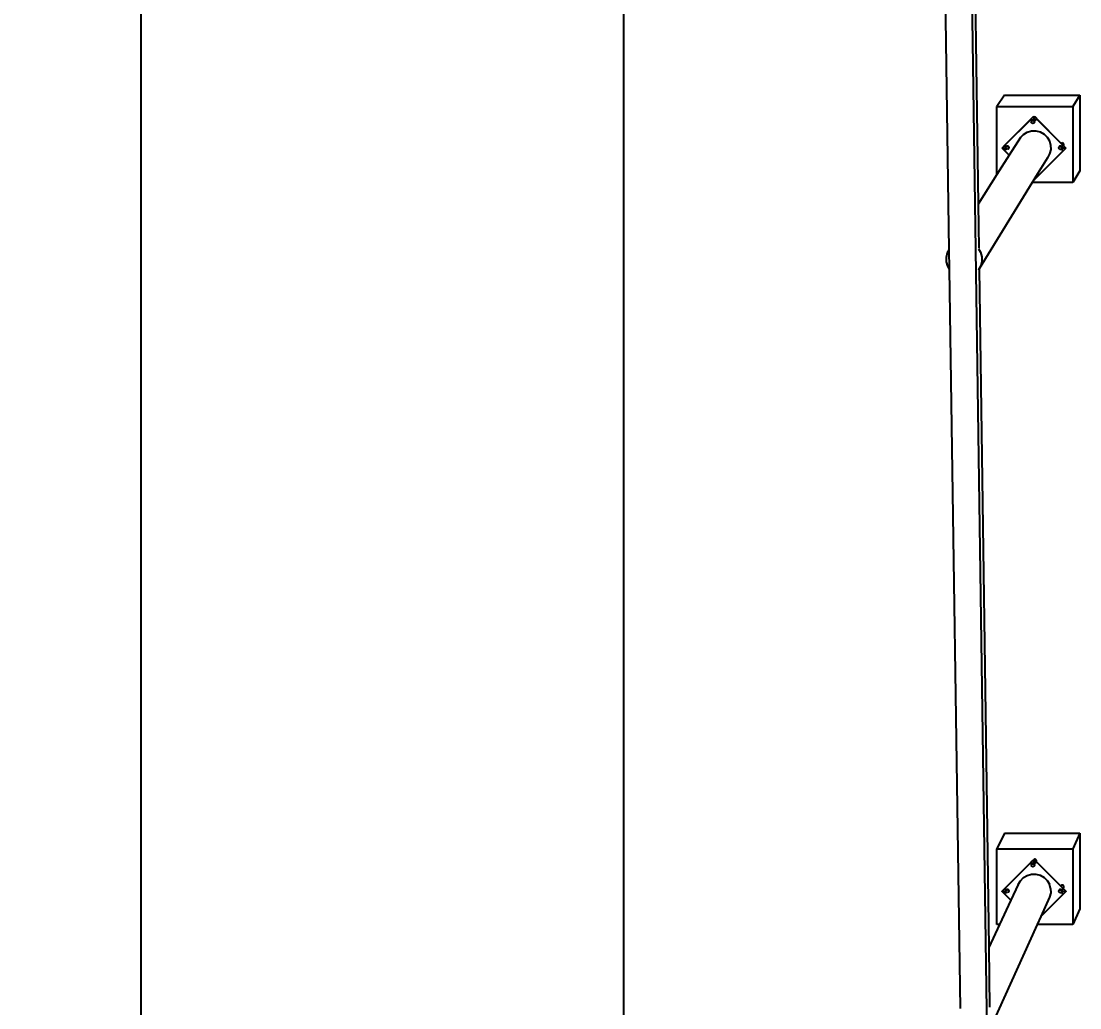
# Model space of a CAD drawing. Header units: inches. Extents: x -614 to 848, y -1045 to 1103.
# Drawn here: x -614 to -333, y -780.3 to -518.5 of the extents above; entities that cross this region are included whole.
import ezdxf

# ---------------------------------------------------------------- set-up
doc = ezdxf.new("R2010")
doc.units = ezdxf.units.IN
doc.header["$MEASUREMENT"] = 0
doc.dimstyles.get("Standard").update_dxf_attribs({"dimtxt": 24, "dimasz": 0.18, "dimexe": 0.18, "dimexo": 0.0625, "dimgap": 0.09, "dimtad": 0, "dimtih": 1, "dimtoh": 1, "dimdec": 4, "dimzin": 0, "dimdsep": 46, "dimtxsty": 'Standard', "dimcen": 0.09, "dimclrd": 1, "dimclre": 1, "dimclrt": 1, "dimadec": 0, "dimazin": 0, "dimtfac": 1, "dimtdec": 4, "dimtofl": 0, "dimtmove": 0, "dimatfit": 3, "dimfxl": 1, "dimtolj": 1, "dimtzin": 0, "dimarcsym": 0})

# ---------------------------------------------------------------- blocks, each defined once
blk = doc.blocks.new('*D3')
at = {"color": 1, "lineweight": -2, "transparency": 16777216}
for p, q in [((-391.17, 1015.55), (-582.34, 1015.55)), ((-582.16, 1015.37), (-582.16, -2.53)), ((-582.16, -1044.61), (-582.16, -26.71)), ((-353.89, -1044.79), (-582.34, -1044.79))]:
    blk.add_line(p, q, dxfattribs=at)
at = {"color": 1, "transparency": 16777216}
for points in [[(-582.19, 1015.37), (-582.13, 1015.37), (-582.16, 1015.55)], [(-582.19, -1044.61), (-582.13, -1044.61), (-582.16, -1044.79)]]:
    blk.add_solid(points, dxfattribs=at)
at = {"layer": 'Defpoints', "color": 0, "transparency": 16777216}
for p in [(-391.11, 1015.55), (-582.16, -1044.79), (-353.83, -1044.79)]:
    blk.add_point(p, dxfattribs=at)
at = {"color": 1, "transparency": 16777216, "insert": (-582.16, -14.62), "char_height": 24, "attachment_point": 5}
blk.add_mtext("\\A1;142'", dxfattribs=at)

msp = doc.modelspace()

# ---------------------------------------------------------------- linework, layer by layer
for p, q in [((-353.83011, -1044.7934), (-383.55785, 1015.55191)), ((-453.98464, -965.3808), (-453.98464, 832.66782)), ((-367.64584, -579.12182), (-370.57274, -380.18249)), ((-362.68663, -379.57552), (-359.98784, -567.02373)), ((-353.01669, -538.12172), (-354.99509, -541.1375)), ((-353.01669, -538.12172), (-332.98892, -538.12172)), ((-332.98892, -538.12172), (-334.85508, -541.1375)), ((-332.98892, -538.12172), (-332.98892, -558.14949)), ((-354.99509, -541.1375), (-334.85508, -541.1375)), ((-354.99509, -559.15956), (-354.99509, -541.1375)), ((-334.85508, -541.1375), (-334.85508, -561.27751)), ((-352.88373, -551.3942), (-345.90733, -544.4178)), ((-352.88047, -551.39845), (-345.9204, -544.43837)), ((-345.90733, -544.4178), (-345.9204, -544.43837)), ((-345.9204, -544.43837), (-345.90309, -544.42106)), ((-345.9204, -544.43837), (-345.70165, -544.60622)), ((-345.90733, -544.4178), (-345.16051, -543.67098)), ((-345.90733, -544.4178), (-345.90309, -544.42106)), ((-345.90309, -544.42106), (-345.17355, -543.69152)), ((-345.85122, -545.04414), (-345.8655, -545.15264)), ((-345.86333, -545.16914), (-345.85428, -545.10043)), ((-345.85428, -545.10043), (-345.81383, -545.00277)), ((-345.80934, -544.94304), (-345.85122, -545.04414)), ((-345.84112, -545.05424), (-345.8439, -545.07536)), ((-345.79924, -544.95314), (-345.84112, -545.05424)), ((-345.78687, -544.96028), (-345.81383, -545.00277)), ((-345.81383, -545.00277), (-345.79349, -544.97626)), ((-345.74272, -544.85622), (-345.80934, -544.94304)), ((-345.73262, -544.86632), (-345.79924, -544.95314)), ((-345.79349, -544.97626), (-345.74948, -544.9189)), ((-345.79349, -544.97626), (-345.78687, -544.96028)), ((-345.78687, -544.96028), (-345.72252, -544.87642)), ((-345.74948, -544.9189), (-345.71019, -544.88876)), ((-345.65591, -544.78961), (-345.74272, -544.85622)), ((-345.72252, -544.87642), (-345.63866, -544.81208)), ((-345.72252, -544.87642), (-345.71019, -544.88876)), ((-345.71019, -544.88876), (-345.66561, -544.85455)), ((-345.70165, -544.60622), (-345.44692, -544.71174)), ((-345.66561, -544.85455), (-345.56795, -544.8141)), ((-345.5548, -544.74773), (-345.65591, -544.78961)), ((-345.63866, -544.81208), (-345.54101, -544.77163)), ((-345.56795, -544.8141), (-345.46314, -544.8003)), ((-345.44631, -544.73345), (-345.5548, -544.74773)), ((-345.54101, -544.77163), (-345.43621, -544.75783)), ((-345.46314, -544.8003), (-345.35834, -544.8141)), ((-345.44692, -544.71174), (-345.17355, -544.74773)), ((-345.33782, -544.74773), (-345.44631, -544.73345)), ((-345.43621, -544.75783), (-345.33141, -544.77163)), ((-345.35834, -544.8141), (-345.26067, -544.85455)), ((-345.23672, -544.78961), (-345.33782, -544.74773)), ((-345.33141, -544.77163), (-345.23376, -544.81208)), ((-345.26067, -544.85455), (-345.17681, -544.9189)), ((-345.1499, -544.85622), (-345.23672, -544.78961)), ((-345.23376, -544.81208), (-345.1499, -544.87642)), ((-345.17681, -544.9189), (-345.11245, -545.00277)), ((-345.16051, -543.67098), (-345.17355, -543.69152)), ((-345.17355, -543.69152), (-344.95024, -543.91484)), ((-345.17355, -543.69152), (-345.17355, -544.74207)), ((-345.17355, -544.74773), (-344.90018, -544.71174)), ((-345.16051, -543.67098), (-344.91919, -543.9123)), ((-345.08328, -544.94304), (-345.1499, -544.85622)), ((-345.1499, -544.87642), (-345.08555, -544.96028)), ((-345.07318, -544.95314), (-345.1398, -544.86632)), ((-345.11245, -545.00277), (-345.072, -545.10043)), ((-345.08555, -544.96028), (-345.0451, -545.05794)), ((-345.0414, -545.04414), (-345.08328, -544.94304)), ((-345.0313, -545.05424), (-345.07318, -544.95314)), ((-345.072, -545.10043), (-345.0582, -545.20524)), ((-345.0451, -545.05794), (-345.0313, -545.16274)), ((-345.02712, -545.15264), (-345.0414, -545.04414)), ((-345.01702, -545.16274), (-345.0313, -545.05424)), ((-344.92508, -543.91153), (-344.95024, -543.91484)), ((-344.95024, -543.91484), (-344.50984, -544.35523)), ((-344.91919, -543.9123), (-344.92508, -543.91153)), ((-344.81675, -543.92579), (-344.91919, -543.9123)), ((-344.91919, -543.9123), (-344.5073, -544.32419)), ((-344.90018, -544.71174), (-344.64545, -544.60622)), ((-344.71581, -543.9676), (-344.81675, -543.92579)), ((-344.62912, -544.03412), (-344.71581, -543.9676)), ((-344.64545, -544.60622), (-344.4267, -544.43837)), ((-344.5626, -544.1208), (-344.62912, -544.03412)), ((-344.52079, -544.22175), (-344.5626, -544.1208)), ((-344.5073, -544.32419), (-344.52079, -544.22175)), ((-344.50984, -544.35523), (-344.50653, -544.33008)), ((-344.50984, -544.35523), (-344.43269, -544.43238)), ((-344.50653, -544.33008), (-344.5073, -544.32419)), ((-344.5073, -544.32419), (-344.41369, -544.4178)), ((-344.43269, -544.43238), (-344.41369, -544.4178)), ((-344.43269, -544.43238), (-344.4267, -544.43837)), ((-344.41369, -544.4178), (-344.4267, -544.43837)), ((-344.4267, -544.43837), (-337.45004, -551.41504)), ((-344.41369, -544.4178), (-337.9236, -550.90789)), ((-347.9462, -548.50605), (-346.94019, -547.90844)), ((-346.94019, -547.90844), (-345.81379, -547.59157)), ((-345.86808, -545.20524), (-345.86333, -545.16914)), ((-345.85428, -545.31004), (-345.86808, -545.20524)), ((-345.8655, -545.15264), (-345.86333, -545.16914)), ((-345.81383, -545.40771), (-345.85428, -545.31004)), ((-345.74948, -545.49157), (-345.81383, -545.40771)), ((-345.81379, -547.59157), (-344.64376, -547.57703)), ((-345.66561, -545.55592), (-345.74948, -545.49157)), ((-345.56795, -545.59638), (-345.66561, -545.55592)), ((-345.46314, -545.61017), (-345.56795, -545.59638)), ((-345.35834, -545.59638), (-345.46314, -545.61017)), ((-345.26067, -545.55592), (-345.35834, -545.59638)), ((-345.17681, -545.49157), (-345.26067, -545.55592)), ((-345.11245, -545.40771), (-345.17681, -545.49157)), ((-345.16929, -545.48178), (-345.1398, -545.45915)), ((-345.1398, -545.45915), (-345.07318, -545.37233)), ((-345.08555, -545.36519), (-345.11245, -545.40771)), ((-345.10574, -545.3915), (-345.11245, -545.40771)), ((-345.072, -545.31004), (-345.10574, -545.3915)), ((-345.10574, -545.3915), (-345.08555, -545.36519)), ((-345.08555, -545.36519), (-345.08328, -545.36223)), ((-345.08328, -545.36223), (-345.04676, -545.27407)), ((-345.07318, -545.37233), (-345.03248, -545.27407)), ((-345.0582, -545.20524), (-345.072, -545.31004)), ((-345.04676, -545.27407), (-345.0451, -545.26753)), ((-345.0313, -545.16274), (-345.0451, -545.26753)), ((-345.0451, -545.26753), (-345.0414, -545.26113)), ((-345.0414, -545.26113), (-345.02712, -545.15264)), ((-345.03248, -545.27407), (-345.0313, -545.27123)), ((-345.0313, -545.27123), (-345.01702, -545.16274)), ((-344.64376, -547.57703), (-343.50984, -547.86581)), ((-343.50984, -547.86581), (-342.48929, -548.43823)), ((-348.76325, -549.34367), (-351.75297, -554.05283)), ((-348.76325, -549.34367), (-347.9462, -548.50605)), ((-342.48929, -548.43823), (-341.65167, -549.25529)), ((-341.65167, -549.25529), (-341.05406, -550.26129)), ((-341.05406, -550.26129), (-340.73719, -551.38769)), ((-353.63055, -552.14102), (-353.64391, -552.16189)), ((-353.64391, -552.16189), (-353.6268, -552.14477)), ((-352.89706, -552.90874), (-353.64391, -552.16189)), ((-353.64391, -552.16189), (-352.65418, -552.16189)), ((-353.63055, -552.14102), (-352.88373, -551.3942)), ((-353.6268, -552.14477), (-353.63055, -552.14102)), ((-353.6268, -552.14477), (-352.89706, -551.41504)), ((-352.88373, -551.3942), (-352.89706, -551.41504)), ((-352.89706, -551.41504), (-352.88047, -551.39845)), ((-352.72921, -551.63378), (-352.89706, -551.41504)), ((-352.89706, -552.90874), (-352.72921, -552.68999)), ((-351.75297, -554.05283), (-352.89706, -552.90874)), ((-352.88047, -551.39845), (-352.88373, -551.3942)), ((-352.62369, -551.88852), (-352.72921, -551.63378)), ((-352.72921, -552.68999), (-352.62369, -552.43525)), ((-352.66498, -552.07979), (-352.65119, -551.97498)), ((-352.65119, -552.1846), (-352.66498, -552.07979)), ((-352.65119, -551.97498), (-352.62169, -551.90377)), ((-352.61073, -552.28226), (-352.65119, -552.1846)), ((-352.63749, -551.92826), (-352.64013, -551.94829)), ((-352.59561, -551.82716), (-352.63749, -551.92826)), ((-352.62169, -551.90377), (-352.62369, -551.88852)), ((-352.62369, -552.43525), (-352.6046, -552.29024)), ((-352.62169, -551.90377), (-352.61073, -551.87732)), ((-352.58324, -551.8343), (-352.61073, -551.87732)), ((-352.61073, -551.87732), (-352.58972, -551.84994)), ((-352.6046, -552.29024), (-352.61073, -552.28226)), ((-352.54638, -552.36612), (-352.6046, -552.29024)), ((-352.529, -551.74034), (-352.59561, -551.82716)), ((-352.58972, -551.84994), (-352.54638, -551.79346)), ((-352.58324, -551.8343), (-352.58972, -551.84994)), ((-352.58324, -551.8343), (-352.58182, -551.83085)), ((-352.58182, -551.83085), (-352.5189, -551.75044)), ((-352.54638, -551.79346), (-352.50649, -551.76285)), ((-352.46251, -552.43048), (-352.54638, -552.36612)), ((-352.5189, -551.75044), (-352.43504, -551.68609)), ((-352.5152, -551.74404), (-352.5189, -551.75044)), ((-352.5189, -551.75044), (-352.50649, -551.76285)), ((-352.42838, -551.67742), (-352.5152, -551.74404)), ((-352.50649, -551.76285), (-352.46251, -551.7291)), ((-352.46251, -551.7291), (-352.36485, -551.68865)), ((-352.36485, -552.47093), (-352.46251, -552.43048)), ((-352.43504, -551.68609), (-352.33738, -551.64564)), ((-352.32728, -551.63554), (-352.42838, -551.67742)), ((-352.36485, -551.68865), (-352.26005, -551.67485)), ((-352.26005, -552.48473), (-352.36485, -552.47093)), ((-352.33738, -551.64564), (-352.23259, -551.63185)), ((-352.21879, -551.62126), (-352.32728, -551.63554)), ((-352.26005, -551.67485), (-352.15524, -551.68865)), ((-352.15524, -552.47093), (-352.26005, -552.48473)), ((-352.23259, -551.63185), (-352.12779, -551.64564)), ((-352.11029, -551.63554), (-352.21879, -551.62126)), ((-352.15524, -551.68865), (-352.05758, -551.7291)), ((-352.05758, -552.43048), (-352.15524, -552.47093)), ((-352.12779, -551.64564), (-352.03013, -551.68609)), ((-352.00919, -551.67742), (-352.11029, -551.63554)), ((-352.05758, -551.7291), (-351.97371, -551.79346)), ((-352.03788, -552.41536), (-352.05758, -552.43048)), ((-351.97371, -552.36612), (-352.03788, -552.41536)), ((-352.03788, -552.41536), (-352.00919, -552.40348)), ((-352.03013, -551.68609), (-351.94627, -551.75044)), ((-351.92238, -551.74404), (-352.00919, -551.67742)), ((-352.00919, -552.40348), (-351.92238, -552.33686)), ((-351.97371, -551.79346), (-351.90936, -551.87732)), ((-351.90936, -552.28226), (-351.97371, -552.36612)), ((-351.96596, -552.35602), (-351.93617, -552.33316)), ((-351.94627, -551.75044), (-351.88193, -551.8343)), ((-351.86956, -551.82716), (-351.93617, -551.74034)), ((-351.93617, -552.33316), (-351.86956, -552.24635)), ((-351.90936, -551.87732), (-351.86891, -551.97498)), ((-351.88193, -552.23921), (-351.90936, -552.28226)), ((-351.90279, -552.26639), (-351.90936, -552.28226)), ((-351.86891, -552.1846), (-351.90279, -552.26639)), ((-351.90279, -552.26639), (-351.88193, -552.23921)), ((-351.88193, -551.8343), (-351.84148, -551.93196)), ((-351.88193, -552.23921), (-351.87966, -552.23625)), ((-351.87966, -552.23625), (-351.84314, -552.14809)), ((-351.82768, -551.92826), (-351.86956, -551.82716)), ((-351.86956, -552.24635), (-351.82886, -552.14809)), ((-351.86891, -551.97498), (-351.85511, -552.07979)), ((-351.85511, -552.07979), (-351.86891, -552.1846)), ((-351.84314, -552.14809), (-351.84148, -552.14155)), ((-351.84148, -551.93196), (-351.82768, -552.03675)), ((-351.82768, -552.03675), (-351.84148, -552.14155)), ((-351.82886, -552.14809), (-351.82768, -552.14525)), ((-351.8134, -552.03675), (-351.82768, -551.92826)), ((-351.82768, -552.14525), (-351.8134, -552.03675)), ((-337.45004, -552.90874), (-344.4267, -559.8854)), ((-340.72265, -552.55772), (-341.01143, -553.69165)), ((-340.73719, -551.38769), (-340.72265, -552.55772)), ((-338.56379, -552.09359), (-338.54999, -551.98878)), ((-338.54999, -552.19839), (-338.56379, -552.09359)), ((-338.54999, -551.98878), (-338.50954, -551.89112)), ((-338.50954, -552.29606), (-338.54999, -552.19839)), ((-338.5374, -551.94206), (-338.54055, -551.96598)), ((-338.49552, -551.84095), (-338.5374, -551.94206)), ((-338.48315, -551.8481), (-338.50954, -551.89112)), ((-338.50954, -551.89112), (-338.49092, -551.86686)), ((-338.44519, -552.37992), (-338.50954, -552.29606)), ((-338.42891, -551.75414), (-338.49552, -551.84095)), ((-338.49092, -551.86686), (-338.44519, -551.80725)), ((-338.49092, -551.86686), (-338.48315, -551.8481)), ((-338.48315, -551.8481), (-338.41881, -551.76424)), ((-338.44519, -551.80725), (-338.40592, -551.77712)), ((-338.36132, -552.44427), (-338.44519, -552.37992)), ((-338.35219, -551.67742), (-338.43901, -551.74404)), ((-338.43901, -551.74404), (-338.41881, -551.76424)), ((-338.41881, -551.76424), (-338.33495, -551.69989)), ((-338.41881, -551.76424), (-338.40592, -551.77712)), ((-338.40592, -551.77712), (-338.36132, -551.7429)), ((-338.36132, -551.7429), (-338.26366, -551.70245)), ((-338.26366, -552.48473), (-338.36132, -552.44427)), ((-338.25109, -551.63554), (-338.35219, -551.67742)), ((-338.33495, -551.69989), (-338.23729, -551.65944)), ((-338.26366, -551.70245), (-338.15885, -551.68865)), ((-338.15885, -552.49853), (-338.26366, -552.48473)), ((-338.14259, -551.62126), (-338.25109, -551.63554)), ((-338.23729, -551.65944), (-338.13249, -551.64564)), ((-338.15885, -551.68865), (-338.05405, -551.70245)), ((-338.05405, -552.48473), (-338.15885, -552.49853)), ((-338.0341, -551.63554), (-338.14259, -551.62126)), ((-338.13249, -551.64564), (-338.0277, -551.65944)), ((-338.05405, -551.70245), (-337.95639, -551.7429)), ((-337.95639, -552.44427), (-338.05405, -552.48473)), ((-337.933, -551.67742), (-338.0341, -551.63554)), ((-338.0277, -551.65944), (-337.93004, -551.69989)), ((-337.95639, -551.7429), (-337.87252, -551.80725)), ((-337.87252, -552.37992), (-337.95639, -552.44427)), ((-337.84618, -551.74404), (-337.933, -551.67742)), ((-337.93004, -551.69989), (-337.84618, -551.76424)), ((-337.84167, -550.84502), (-337.9236, -550.90789)), ((-337.9236, -550.90789), (-337.43729, -551.3942)), ((-337.87252, -551.80725), (-337.80817, -551.89112)), ((-337.80817, -552.29606), (-337.87252, -552.37992)), ((-337.86319, -552.36776), (-337.83608, -552.34696)), ((-337.77956, -551.83085), (-337.84618, -551.74404)), ((-337.84618, -551.76424), (-337.78183, -551.8481)), ((-337.74072, -550.80321), (-337.84167, -550.84502)), ((-337.76946, -551.84095), (-337.83608, -551.75414)), ((-337.83608, -552.34696), (-337.76946, -552.26014)), ((-337.80817, -551.89112), (-337.76771, -551.98878)), ((-337.78183, -552.253), (-337.80817, -552.29606)), ((-337.80031, -552.27707), (-337.80817, -552.29606)), ((-337.76771, -552.19839), (-337.80031, -552.27707)), ((-337.80031, -552.27707), (-337.78183, -552.253)), ((-337.78183, -551.8481), (-337.74138, -551.94575)), ((-337.77956, -552.25004), (-337.78183, -552.253)), ((-337.73769, -551.93196), (-337.77956, -551.83085)), ((-337.75545, -552.19183), (-337.77956, -552.25004)), ((-337.72759, -551.94206), (-337.76946, -551.84095)), ((-337.76946, -552.26014), (-337.72876, -552.16189)), ((-337.76771, -551.98878), (-337.75392, -552.09359)), ((-337.75392, -552.09359), (-337.76771, -552.19839)), ((-337.73616, -551.98542), (-337.75939, -552.16189)), ((-337.75939, -552.16189), (-337.75545, -552.19183)), ((-337.74305, -552.16189), (-337.75545, -552.19183)), ((-337.75545, -552.19183), (-337.7234, -552.43525)), ((-337.74305, -552.16189), (-337.75373, -552.16189)), ((-337.74138, -552.15535), (-337.74305, -552.16189)), ((-337.72876, -552.16189), (-337.74305, -552.16189)), ((-337.74138, -551.94575), (-337.73616, -551.98542)), ((-337.72759, -552.05055), (-337.74138, -552.15535)), ((-337.74138, -552.15535), (-337.73769, -552.14894)), ((-337.63239, -550.78895), (-337.74072, -550.80321)), ((-337.7334, -551.96448), (-337.73769, -551.93196)), ((-337.73769, -552.14894), (-337.7234, -552.04045)), ((-337.7334, -551.96448), (-337.73616, -551.98542)), ((-337.73616, -551.98542), (-337.72759, -552.05055)), ((-337.7234, -551.88852), (-337.7334, -551.96448)), ((-337.7234, -552.04045), (-337.7334, -551.96448)), ((-337.72876, -552.16189), (-337.72759, -552.15904)), ((-336.70319, -552.16189), (-337.72876, -552.16189)), ((-337.7133, -552.05055), (-337.72759, -551.94206)), ((-337.72759, -552.15904), (-337.7133, -552.05055)), ((-337.61789, -551.63378), (-337.7234, -551.88852)), ((-337.7234, -552.43525), (-337.61789, -552.68999)), ((-337.52406, -550.80321), (-337.63239, -550.78895)), ((-337.45004, -551.41504), (-337.61789, -551.63378)), ((-337.61789, -552.68999), (-337.45004, -552.90874)), ((-337.42311, -550.84502), (-337.52406, -550.80321)), ((-337.43729, -551.3942), (-337.45004, -551.41504)), ((-337.45004, -551.41504), (-336.70319, -552.16189)), ((-336.70319, -552.16189), (-337.45004, -552.90874)), ((-337.43729, -551.3942), (-337.33277, -551.49871)), ((-337.33642, -550.91154), (-337.42311, -550.84502)), ((-337.26991, -550.99823), (-337.33642, -550.91154)), ((-337.33277, -551.49871), (-337.26991, -551.41678)), ((-337.33277, -551.49871), (-337.32486, -551.50663)), ((-337.26991, -551.41678), (-337.32486, -551.50663)), ((-337.32486, -551.50663), (-336.69047, -552.14102)), ((-337.22809, -551.09917), (-337.26991, -550.99823)), ((-337.26991, -551.41678), (-337.22809, -551.31584)), ((-337.21383, -551.2075), (-337.22809, -551.09917)), ((-337.22809, -551.31584), (-337.21383, -551.2075)), ((-336.69047, -552.14102), (-336.70319, -552.16189)), ((-351.75297, -554.05283), (-354.99509, -559.15956)), ((-341.58385, -554.71219), (-344.66188, -559.71074)), ((-341.01143, -553.69165), (-341.58385, -554.71219)), ((-332.98892, -558.14949), (-334.85508, -561.27751)), ((-354.99509, -559.15956), (-359.98784, -567.02373)), ((-345.62668, -561.27751), (-359.74057, -584.19765)), ((-345.20807, -560.59772), (-345.62668, -561.27751)), ((-334.85508, -561.27751), (-345.62668, -561.27751)), ((-344.66188, -559.71074), (-345.20807, -560.59772)), ((-345.17355, -560.63225), (-345.20807, -560.59772)), ((-344.4267, -559.8854), (-345.17355, -560.63225)), ((-345.1499, -560.50325), (-345.1499, -560.63225)), ((-344.64545, -559.71755), (-344.66188, -559.71074)), ((-344.4267, -559.8854), (-344.64545, -559.71755)), ((-359.98784, -567.02373), (-359.81975, -578.69826)), ((-368.38085, -581.08452), (-368.07658, -579.88977)), ((-368.36553, -582.31732), (-368.38085, -581.08452)), ((-368.07658, -579.88977), (-367.64584, -579.12182)), ((-367.56993, -584.28142), (-367.64584, -579.12182)), ((-359.9089, -578.84164), (-359.35069, -579.78132)), ((-359.35069, -579.78132), (-359.01682, -580.96814)), ((-359.01682, -580.96814), (-359.00149, -582.20094)), ((-368.03166, -583.50415), (-368.36553, -582.31732)), ((-367.56993, -584.28142), (-368.03166, -583.50415)), ((-364.68406, -780.43224), (-367.56993, -584.28142)), ((-359.30577, -583.3957), (-359.9089, -584.471)), ((-359.9089, -584.471), (-359.74057, -584.19765)), ((-359.74057, -584.19765), (-357.14749, -764.30381)), ((-359.00149, -582.20094), (-359.30577, -583.3957)), ((-353.01669, -733.9488), (-354.99509, -738.06204)), ((-353.01669, -733.9488), (-332.98892, -733.9488)), ((-332.98892, -733.9488), (-334.85508, -738.06204)), ((-332.98892, -733.9488), (-332.98892, -753.97657)), ((-354.99509, -738.06204), (-334.85508, -738.06204)), ((-354.99509, -758.20205), (-354.99509, -738.06204)), ((-334.85508, -738.06204), (-334.85508, -758.20205)), ((-352.88373, -748.60887), (-345.90733, -741.63247)), ((-352.87724, -748.61733), (-345.9204, -741.6605)), ((-345.90733, -741.63247), (-345.9204, -741.6605)), ((-345.9204, -741.6605), (-345.89887, -741.63897)), ((-345.9204, -741.6605), (-345.70165, -741.82835)), ((-345.90733, -741.63247), (-345.16051, -740.88565)), ((-345.90733, -741.63247), (-345.89887, -741.63897)), ((-345.89887, -741.63897), (-345.22924, -740.96934)), ((-345.22924, -740.96934), (-345.21037, -740.95047)), ((-345.22105, -740.95866), (-345.22924, -740.96934)), ((-345.21037, -740.95047), (-345.22105, -740.95866)), ((-345.21037, -740.95047), (-345.17355, -740.91365)), ((-345.16051, -740.88565), (-345.17355, -740.91365)), ((-345.17355, -740.91365), (-345.1687, -740.9185)), ((-345.17355, -740.91365), (-345.17355, -741.96419)), ((-345.14548, -740.90068), (-345.1687, -740.9185)), ((-345.1687, -740.9185), (-344.58895, -741.49824)), ((-345.16051, -740.88565), (-345.14548, -740.90068)), ((-345.13436, -740.89215), (-345.14548, -740.90068)), ((-345.14548, -740.90068), (-344.57114, -741.47503)), ((-345.03342, -740.85033), (-345.13436, -740.89215)), ((-344.92508, -740.83607), (-345.03342, -740.85033)), ((-344.81675, -740.85033), (-344.92508, -740.83607)), ((-344.71581, -740.89215), (-344.81675, -740.85033)), ((-344.62912, -740.95866), (-344.71581, -740.89215)), ((-344.64545, -741.82835), (-344.4267, -741.6605)), ((-344.5626, -741.04535), (-344.62912, -740.95866)), ((-344.58895, -741.49824), (-344.57114, -741.47503)), ((-344.58895, -741.49824), (-344.58186, -741.50534)), ((-344.56884, -741.47732), (-344.58186, -741.50534)), ((-344.58186, -741.50534), (-344.4369, -741.65029)), ((-344.57114, -741.47503), (-344.5626, -741.46391)), ((-344.57114, -741.47503), (-344.56884, -741.47732)), ((-344.5626, -741.46391), (-344.56884, -741.47732)), ((-344.56884, -741.47732), (-344.41369, -741.63247)), ((-344.52079, -741.1463), (-344.5626, -741.04535)), ((-344.5626, -741.46391), (-344.52079, -741.36296)), ((-344.50653, -741.25463), (-344.52079, -741.1463)), ((-344.52079, -741.36296), (-344.50653, -741.25463)), ((-344.4369, -741.65029), (-344.41369, -741.63247)), ((-344.4369, -741.65029), (-344.4267, -741.6605)), ((-344.41369, -741.63247), (-344.4267, -741.6605)), ((-344.4267, -741.6605), (-337.45004, -748.63716)), ((-344.41369, -741.63247), (-338.03487, -748.01129)), ((-345.86808, -742.44274), (-345.86231, -742.39895)), ((-345.85428, -742.54754), (-345.86808, -742.44274)), ((-345.85122, -742.26626), (-345.8655, -742.37476)), ((-345.8655, -742.37476), (-345.86231, -742.39895)), ((-345.86231, -742.39895), (-345.85428, -742.33793)), ((-345.85428, -742.33793), (-345.81383, -742.24027)), ((-345.81383, -742.6452), (-345.85428, -742.54754)), ((-345.80934, -742.16516), (-345.85122, -742.26626)), ((-345.84112, -742.27636), (-345.84686, -742.32003)), ((-345.79924, -742.17526), (-345.84112, -742.27636)), ((-345.78687, -742.18241), (-345.81383, -742.24027)), ((-345.81383, -742.24027), (-345.80733, -742.2318)), ((-345.74948, -742.72907), (-345.81383, -742.6452)), ((-345.74272, -742.07835), (-345.80934, -742.16516)), ((-345.80733, -742.2318), (-345.74948, -742.1564)), ((-345.80733, -742.2318), (-345.78687, -742.18241)), ((-345.73262, -742.08845), (-345.79924, -742.17526)), ((-345.78687, -742.18241), (-345.72252, -742.09855)), ((-345.74948, -742.1564), (-345.70149, -742.11958)), ((-345.66561, -742.79342), (-345.74948, -742.72907)), ((-345.65591, -742.01173), (-345.74272, -742.07835)), ((-345.72252, -742.09855), (-345.63866, -742.0342)), ((-345.72252, -742.09855), (-345.70149, -742.11958)), ((-345.70165, -741.82835), (-345.44692, -741.93386)), ((-345.70149, -742.11958), (-345.66561, -742.09205)), ((-345.66561, -742.09205), (-345.56795, -742.0516)), ((-345.56795, -742.83388), (-345.66561, -742.79342)), ((-345.5548, -741.96985), (-345.65591, -742.01173)), ((-345.63866, -742.0342), (-345.54101, -741.99375)), ((-345.56795, -742.0516), (-345.46314, -742.0378)), ((-345.46314, -742.84767), (-345.56795, -742.83388)), ((-345.44631, -741.95557), (-345.5548, -741.96985)), ((-345.54101, -741.99375), (-345.43621, -741.97995)), ((-345.46314, -742.0378), (-345.35834, -742.0516)), ((-345.35834, -742.83388), (-345.46314, -742.84767)), ((-345.44692, -741.93386), (-345.17355, -741.96985)), ((-345.33782, -741.96985), (-345.44631, -741.95557)), ((-345.43621, -741.97995), (-345.33141, -741.99375)), ((-345.35834, -742.0516), (-345.26067, -742.09205)), ((-345.26067, -742.79342), (-345.35834, -742.83388)), ((-345.23672, -742.01173), (-345.33782, -741.96985)), ((-345.33141, -741.99375), (-345.23376, -742.0342)), ((-345.26067, -742.09205), (-345.17681, -742.1564)), ((-345.17681, -742.72907), (-345.26067, -742.79342)), ((-345.1499, -742.07835), (-345.23672, -742.01173)), ((-345.23376, -742.0342), (-345.1499, -742.09855)), ((-345.17681, -742.1564), (-345.11245, -742.24027)), ((-345.11245, -742.6452), (-345.17681, -742.72907)), ((-345.17355, -741.96985), (-344.90018, -741.93386)), ((-345.08328, -742.16516), (-345.1499, -742.07835)), ((-345.1499, -742.09855), (-345.08555, -742.18241)), ((-345.1406, -742.68189), (-345.1398, -742.68127)), ((-345.07318, -742.17526), (-345.1398, -742.08845)), ((-345.1398, -742.68127), (-345.07318, -742.59445)), ((-345.11245, -742.24027), (-345.072, -742.33793)), ((-345.08555, -742.58731), (-345.11245, -742.6452)), ((-345.0919, -742.59559), (-345.11245, -742.6452)), ((-345.072, -742.54754), (-345.0919, -742.59559)), ((-345.0919, -742.59559), (-345.08555, -742.58731)), ((-345.08555, -742.18241), (-345.0451, -742.28006)), ((-345.08555, -742.58731), (-345.08328, -742.58435)), ((-345.0414, -742.26626), (-345.08328, -742.16516)), ((-345.08328, -742.58435), (-345.04676, -742.49619)), ((-345.0313, -742.27636), (-345.07318, -742.17526)), ((-345.07318, -742.59445), (-345.03248, -742.49619)), ((-345.072, -742.33793), (-345.0582, -742.44274)), ((-345.0582, -742.44274), (-345.072, -742.54754)), ((-345.04676, -742.49619), (-345.0451, -742.48966)), ((-345.0451, -742.28006), (-345.0313, -742.38486)), ((-345.0313, -742.38486), (-345.0451, -742.48966)), ((-345.0451, -742.48966), (-345.0414, -742.48325)), ((-345.02712, -742.37476), (-345.0414, -742.26626)), ((-345.0414, -742.48325), (-345.02712, -742.37476)), ((-345.03248, -742.49619), (-345.0313, -742.49335)), ((-345.01702, -742.38486), (-345.0313, -742.27636)), ((-345.0313, -742.49335), (-345.01702, -742.38486)), ((-344.90018, -741.93386), (-344.64545, -741.82835)), ((-349.33567, -747.58634), (-348.76325, -746.56579)), ((-348.76325, -746.56579), (-347.9462, -745.72818)), ((-347.9462, -745.72818), (-346.94019, -745.13057)), ((-346.94019, -745.13057), (-345.81379, -744.81369)), ((-345.81379, -744.81369), (-344.64376, -744.79915)), ((-344.64376, -744.79915), (-343.50984, -745.08793)), ((-343.50984, -745.08793), (-342.48929, -745.66035)), ((-342.48929, -745.66035), (-341.65167, -746.47741)), ((-341.65167, -746.47741), (-341.05406, -747.48341)), ((-353.63055, -749.35569), (-353.64391, -749.38401)), ((-353.64391, -749.38401), (-353.62307, -749.36317)), ((-352.89706, -750.13086), (-353.64391, -749.38401)), ((-353.64391, -749.38401), (-352.6562, -749.38401)), ((-353.63055, -749.35569), (-352.88373, -748.60887)), ((-353.62307, -749.36317), (-353.63055, -749.35569)), ((-353.62307, -749.36317), (-352.89706, -748.63716)), ((-352.88373, -748.60887), (-352.89706, -748.63716)), ((-352.89706, -748.63716), (-352.87724, -748.61733)), ((-352.72921, -748.85591), (-352.89706, -748.63716)), ((-352.89706, -750.13086), (-352.72921, -749.91211)), ((-351.28021, -751.74771), (-352.89706, -750.13086)), ((-352.87724, -748.61733), (-352.88373, -748.60887)), ((-352.62369, -749.11064), (-352.72921, -748.85591)), ((-352.72921, -749.91211), (-352.62369, -749.65737)), ((-352.66498, -749.31729), (-352.65119, -749.21248)), ((-352.65119, -749.42209), (-352.66498, -749.31729)), ((-352.65119, -749.21248), (-352.62015, -749.13756)), ((-352.61073, -749.51976), (-352.65119, -749.42209)), ((-352.63749, -749.15038), (-352.6431, -749.19295)), ((-352.59561, -749.04928), (-352.63749, -749.15038)), ((-352.62015, -749.13756), (-352.62369, -749.11064)), ((-352.62369, -749.65737), (-352.60633, -749.52549)), ((-352.62015, -749.13756), (-352.61073, -749.11482)), ((-352.58324, -749.05642), (-352.61073, -749.11482)), ((-352.61073, -749.11482), (-352.60356, -749.10548)), ((-352.60633, -749.52549), (-352.61073, -749.51976)), ((-352.54638, -749.60362), (-352.60633, -749.52549)), ((-352.60356, -749.10548), (-352.54638, -749.03095)), ((-352.58324, -749.05642), (-352.60356, -749.10548)), ((-352.529, -748.96246), (-352.59561, -749.04928)), ((-352.58324, -749.05642), (-352.58182, -749.05298)), ((-352.58182, -749.05298), (-352.5189, -748.97256)), ((-352.54638, -749.03095), (-352.49779, -748.99367)), ((-352.46251, -749.66798), (-352.54638, -749.60362)), ((-352.5189, -748.97256), (-352.43504, -748.90822)), ((-352.5152, -748.96616), (-352.5189, -748.97256)), ((-352.5189, -748.97256), (-352.49779, -748.99367)), ((-352.42838, -748.89954), (-352.5152, -748.96616)), ((-352.49779, -748.99367), (-352.46251, -748.9666)), ((-352.46251, -748.9666), (-352.36485, -748.92615)), ((-352.36485, -749.70843), (-352.46251, -749.66798)), ((-352.43504, -748.90822), (-352.33738, -748.86777)), ((-352.32728, -748.85767), (-352.42838, -748.89954)), ((-352.36485, -748.92615), (-352.26005, -748.91235)), ((-352.26005, -749.72223), (-352.36485, -749.70843)), ((-352.33738, -748.86777), (-352.23259, -748.85397)), ((-352.21879, -748.84338), (-352.32728, -748.85767)), ((-352.26005, -748.91235), (-352.15524, -748.92615)), ((-352.15524, -749.70843), (-352.26005, -749.72223)), ((-352.23259, -748.85397), (-352.12779, -748.86777)), ((-352.11029, -748.85767), (-352.21879, -748.84338)), ((-352.15524, -748.92615), (-352.05758, -748.9666)), ((-352.05758, -749.66798), (-352.15524, -749.70843)), ((-352.12779, -748.86777), (-352.03013, -748.90822)), ((-352.00919, -748.89954), (-352.11029, -748.85767)), ((-352.05758, -748.9666), (-351.97371, -749.03095)), ((-351.97371, -749.60362), (-352.05758, -749.66798)), ((-352.03013, -748.90822), (-351.94627, -748.97256)), ((-351.92238, -748.96616), (-352.00919, -748.89954)), ((-351.97371, -749.03095), (-351.90936, -749.11482)), ((-351.96392, -749.59086), (-351.97371, -749.60362)), ((-351.90936, -749.51976), (-351.96392, -749.59086)), ((-351.96392, -749.59086), (-351.92238, -749.55898)), ((-351.94627, -748.97256), (-351.88193, -749.05642)), ((-351.93727, -749.55613), (-351.93617, -749.55529)), ((-351.86956, -749.04928), (-351.93617, -748.96246)), ((-351.93617, -749.55529), (-351.86956, -749.46847)), ((-351.90936, -749.11482), (-351.86891, -749.21248)), ((-351.88193, -749.46133), (-351.90936, -749.51976)), ((-351.88895, -749.47048), (-351.90936, -749.51976)), ((-351.86891, -749.42209), (-351.88895, -749.47048)), ((-351.88895, -749.47048), (-351.88193, -749.46133)), ((-351.88193, -749.05642), (-351.84148, -749.15408)), ((-351.88193, -749.46133), (-351.87966, -749.45837)), ((-351.87966, -749.45837), (-351.84314, -749.37021)), ((-351.82768, -749.15038), (-351.86956, -749.04928)), ((-351.86956, -749.46847), (-351.82886, -749.37021)), ((-351.86891, -749.21248), (-351.85511, -749.31729)), ((-351.85511, -749.31729), (-351.86891, -749.42209)), ((-351.84314, -749.37021), (-351.84148, -749.36367)), ((-351.84148, -749.15408), (-351.82768, -749.25888)), ((-351.82768, -749.25888), (-351.84148, -749.36367)), ((-351.82886, -749.37021), (-351.82768, -749.36737)), ((-351.8134, -749.25888), (-351.82768, -749.15038)), ((-351.82768, -749.36737), (-351.8134, -749.25888)), ((-349.33567, -747.58634), (-351.28021, -751.74771)), ((-337.45004, -750.13086), (-343.32294, -756.00376)), ((-340.73719, -748.60981), (-341.05406, -747.48341)), ((-340.72265, -749.77984), (-341.01143, -750.91377)), ((-340.73719, -748.60981), (-340.72265, -749.77984)), ((-338.56379, -749.33109), (-338.54999, -749.22628)), ((-338.54999, -749.43589), (-338.56379, -749.33109)), ((-338.54999, -749.22628), (-338.50954, -749.12862)), ((-338.50954, -749.53356), (-338.54999, -749.43589)), ((-338.5374, -749.16418), (-338.54352, -749.21064)), ((-338.49552, -749.06308), (-338.5374, -749.16418)), ((-338.48315, -749.07022), (-338.50954, -749.12862)), ((-338.50954, -749.12862), (-338.50476, -749.12239)), ((-338.44519, -749.61742), (-338.50954, -749.53356)), ((-338.50476, -749.12239), (-338.44519, -749.04475)), ((-338.50476, -749.12239), (-338.48315, -749.07022)), ((-338.42891, -748.97626), (-338.49552, -749.06308)), ((-338.48315, -749.07022), (-338.41881, -748.98636)), ((-338.44519, -749.04475), (-338.39722, -749.00795)), ((-338.36132, -749.68177), (-338.44519, -749.61742)), ((-338.35219, -748.89954), (-338.43901, -748.96616)), ((-338.43901, -748.96616), (-338.41881, -748.98636)), ((-338.41881, -748.98636), (-338.33495, -748.92201)), ((-338.41881, -748.98636), (-338.39722, -749.00795)), ((-338.39722, -749.00795), (-338.36132, -748.9804)), ((-338.36132, -748.9804), (-338.26366, -748.93995)), ((-338.26366, -749.72223), (-338.36132, -749.68177)), ((-338.25109, -748.85767), (-338.35219, -748.89954)), ((-338.33495, -748.92201), (-338.23729, -748.88156)), ((-338.26366, -748.93995), (-338.15885, -748.92615)), ((-338.15885, -749.73602), (-338.26366, -749.72223)), ((-338.14259, -748.84338), (-338.25109, -748.85767)), ((-338.23729, -748.88156), (-338.13249, -748.86777)), ((-338.15885, -748.92615), (-338.05405, -748.93995)), ((-338.05405, -749.72223), (-338.15885, -749.73602)), ((-338.0341, -748.85767), (-338.14259, -748.84338)), ((-338.13249, -748.86777), (-338.0277, -748.88156)), ((-338.05405, -748.93995), (-337.95639, -748.9804)), ((-337.95639, -749.68177), (-338.05405, -749.72223)), ((-337.99487, -747.92277), (-338.03487, -748.01129)), ((-338.03487, -748.01129), (-338.03251, -748.01365)), ((-337.933, -748.89954), (-338.0341, -748.85767)), ((-337.99487, -747.92277), (-338.03251, -748.01365)), ((-338.03251, -748.01365), (-337.43729, -748.60887)), ((-338.0277, -748.88156), (-337.93004, -748.92201)), ((-337.92835, -747.83608), (-337.99487, -747.92277)), ((-337.95639, -748.9804), (-337.87252, -749.04475)), ((-337.87252, -749.61742), (-337.95639, -749.68177)), ((-337.84618, -748.96616), (-337.933, -748.89954)), ((-337.93004, -748.92201), (-337.84618, -748.98636)), ((-337.84167, -747.76957), (-337.92835, -747.83608)), ((-337.87252, -749.04475), (-337.80817, -749.12862)), ((-337.80817, -749.53356), (-337.87252, -749.61742)), ((-337.77956, -749.05298), (-337.84618, -748.96616)), ((-337.84618, -748.98636), (-337.78183, -749.07022)), ((-337.74072, -747.72775), (-337.84167, -747.76957)), ((-337.76946, -749.06308), (-337.83608, -748.97626)), ((-337.80817, -749.12862), (-337.76771, -749.22628)), ((-337.78183, -749.47513), (-337.80817, -749.53356)), ((-337.78647, -749.48116), (-337.80817, -749.53356)), ((-337.8074, -749.53171), (-337.76946, -749.48227)), ((-337.76771, -749.43589), (-337.78647, -749.48116)), ((-337.78647, -749.48116), (-337.78183, -749.47513)), ((-337.78183, -749.07022), (-337.74138, -749.16788)), ((-337.77956, -749.47217), (-337.78183, -749.47513)), ((-337.73769, -749.15408), (-337.77956, -749.05298)), ((-337.75545, -749.41395), (-337.77956, -749.47217)), ((-337.72759, -749.16418), (-337.76946, -749.06308)), ((-337.76946, -749.48227), (-337.72876, -749.38401)), ((-337.76771, -749.22628), (-337.75392, -749.33109)), ((-337.75392, -749.33109), (-337.76771, -749.43589)), ((-337.73616, -749.20755), (-337.75939, -749.38401)), ((-337.75939, -749.38401), (-337.75545, -749.41395)), ((-337.74305, -749.38401), (-337.75545, -749.41395)), ((-337.75545, -749.41395), (-337.7234, -749.65737)), ((-337.74305, -749.38401), (-337.75373, -749.38401)), ((-337.74138, -749.37747), (-337.74305, -749.38401)), ((-337.72876, -749.38401), (-337.74305, -749.38401)), ((-337.74138, -749.16788), (-337.73616, -749.20755)), ((-337.72759, -749.27267), (-337.74138, -749.37747)), ((-337.74138, -749.37747), (-337.73769, -749.37107)), ((-337.63239, -747.71349), (-337.74072, -747.72775)), ((-337.7334, -749.18661), (-337.73769, -749.15408)), ((-337.73769, -749.37107), (-337.7234, -749.26257)), ((-337.7334, -749.18661), (-337.73616, -749.20755)), ((-337.73616, -749.20755), (-337.72759, -749.27267)), ((-337.7234, -749.11064), (-337.7334, -749.18661)), ((-337.7234, -749.26257), (-337.7334, -749.18661)), ((-337.72876, -749.38401), (-337.72759, -749.38117)), ((-336.70319, -749.38401), (-337.72876, -749.38401)), ((-337.7133, -749.27267), (-337.72759, -749.16418)), ((-337.72759, -749.38117), (-337.7133, -749.27267)), ((-337.61789, -748.85591), (-337.7234, -749.11064)), ((-337.7234, -749.65737), (-337.61789, -749.91211)), ((-337.52406, -747.72775), (-337.63239, -747.71349)), ((-337.45004, -748.63716), (-337.61789, -748.85591)), ((-337.61789, -749.91211), (-337.45004, -750.13086)), ((-337.42311, -747.76957), (-337.52406, -747.72775)), ((-337.43729, -748.60887), (-337.45004, -748.63716)), ((-337.45004, -748.63716), (-336.70319, -749.38401)), ((-336.70319, -749.38401), (-337.45004, -750.13086)), ((-337.4443, -748.50331), (-337.42311, -748.49453)), ((-337.43729, -748.60887), (-337.40503, -748.64113)), ((-337.33642, -747.83608), (-337.42311, -747.76957)), ((-337.42311, -748.49453), (-337.33642, -748.42801)), ((-337.26991, -748.34133), (-337.40503, -748.64113)), ((-337.40503, -748.64113), (-336.69047, -749.35569)), ((-337.26991, -747.92277), (-337.33642, -747.83608)), ((-337.33642, -748.42801), (-337.26991, -748.34133)), ((-337.22809, -748.02372), (-337.26991, -747.92277)), ((-337.26991, -748.34133), (-337.22809, -748.24038)), ((-337.21383, -748.13205), (-337.22809, -748.02372)), ((-337.22809, -748.24038), (-337.21383, -748.13205)), ((-336.69047, -749.35569), (-336.70319, -749.38401)), ((-351.28021, -751.74771), (-354.29623, -758.20205)), ((-341.01143, -750.91377), (-343.32294, -756.00376)), ((-332.98892, -753.97657), (-334.85508, -758.20205)), ((-354.29623, -758.20205), (-357.14749, -764.30381)), ((-344.32125, -758.20205), (-356.5609, -785.154)), ((-354.29623, -758.20205), (-354.99509, -758.20205)), ((-343.32294, -756.00376), (-344.32125, -758.20205)), ((-334.85508, -758.20205), (-344.32125, -758.20205)), ((-357.14749, -764.30381), (-356.9199, -780.11121))]:
    msp.add_line(p, q)

# ---------------------------------------------------------------- dimensions: what is measured, and where the dimension line sits
dim = msp.add_linear_dim(base=(-582.16015, -1044.7934), p1=(-391.10751, 1015.55191), p2=(-353.83011, -1044.7934), angle=90, text="142'", dimstyle='Standard')
dim.commit()
dim.dimension.update_dxf_attribs({"geometry": '*D3', "text_midpoint": (-582.16015, -14.62074)})

doc.saveas('drawing.dxf')
